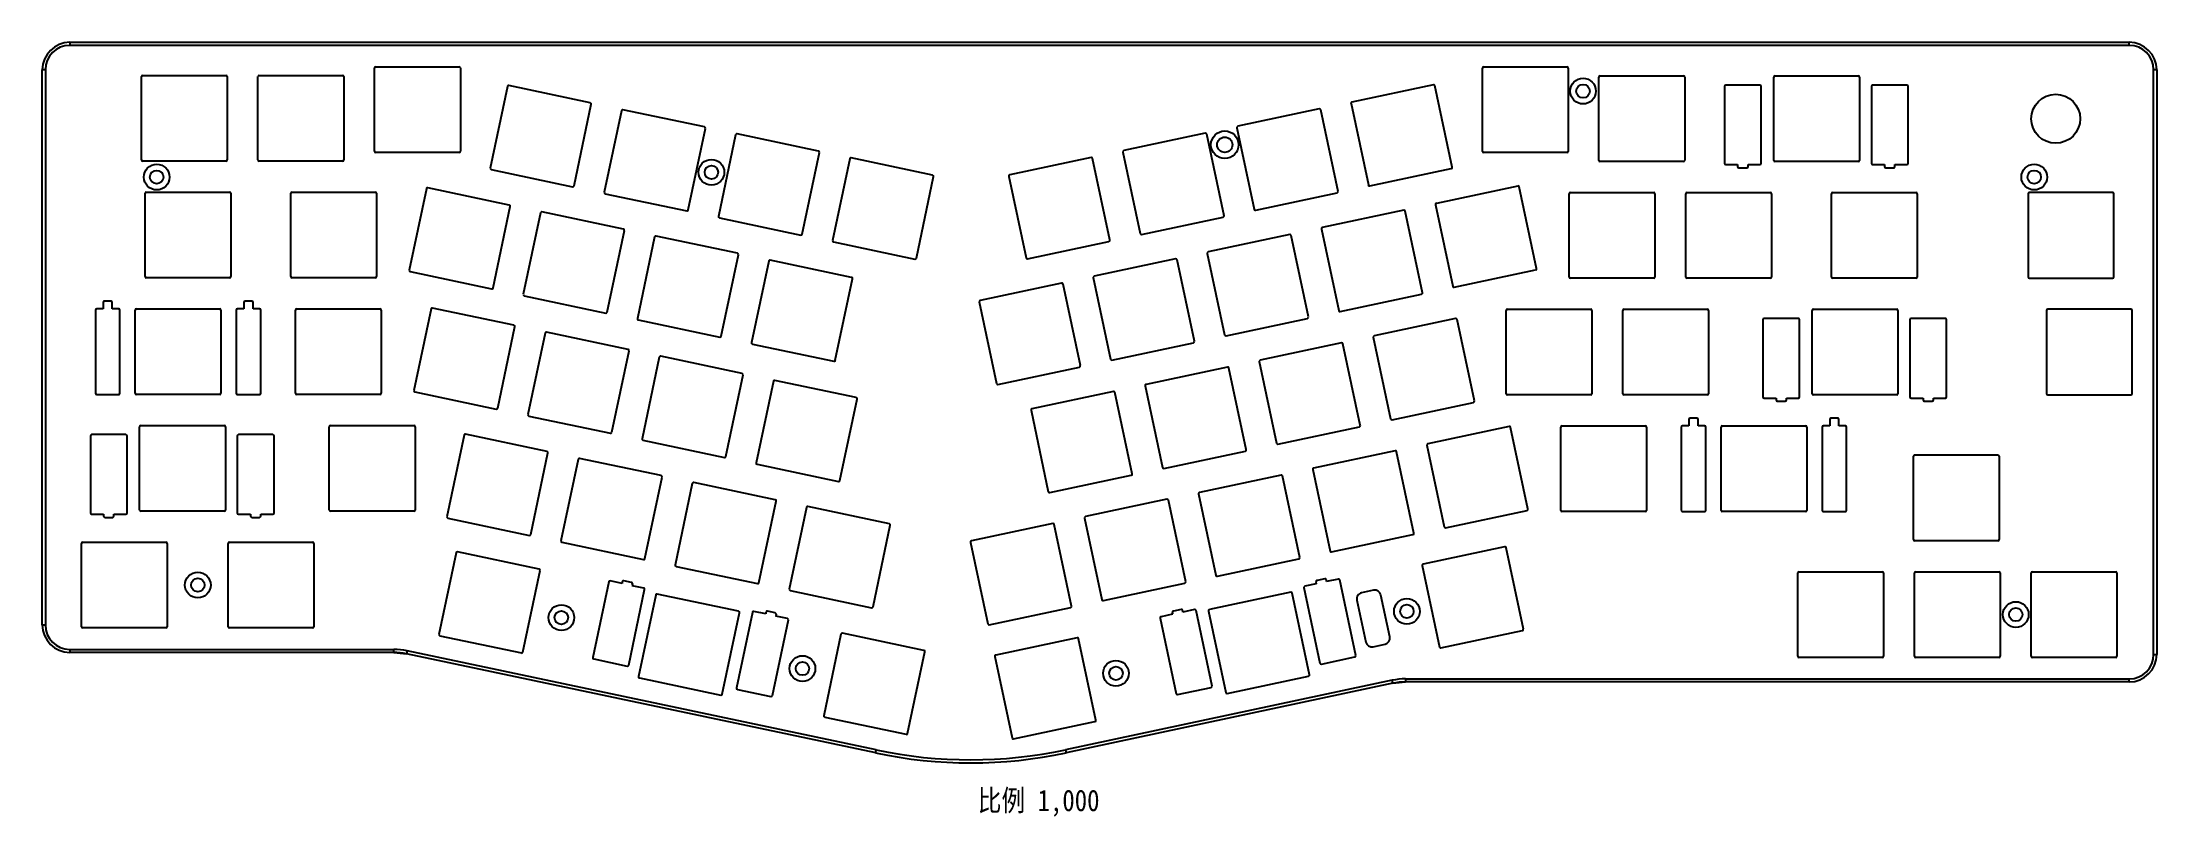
# Model space of a CAD drawing. Header units: millimetres. Extents: x 30 to 375, y 170 to 296.
import ezdxf

# ---------------------------------------------------------------- set-up
doc = ezdxf.new("R2010")
doc.units = ezdxf.units.MM
doc.header["$LTSCALE"] = 30.734
doc.layers.get('0').update_dxf_attribs({"linetype": 'CONTINUOUS'})
doc.styles.get("Standard").update_dxf_attribs({"font": 'txt', "width": 0.85})

msp = doc.modelspace()

# ---------------------------------------------------------------- linework, layer by layer
at = {"color": 7, "linetype": 'Continuous'}
for p, q in [((34.31, 296.44), (34.31, 295.94)), ((34.31, 296.44), (370.67, 296.44)), ((370.67, 295.94), (34.31, 295.94)), ((370.67, 295.94), (370.67, 296.44)), ((29.81, 201.34), (29.81, 291.94)), ((30.31, 291.94), (29.81, 291.94)), ((30.31, 291.94), (30.31, 201.34)), ((45.99, 277.24), (45.99, 290.84)), ((46.19, 291.04), (59.79, 291.04)), ((59.99, 290.84), (59.99, 277.24)), ((65.04, 277.24), (65.04, 290.84)), ((65.24, 291.04), (78.84, 291.04)), ((79.04, 290.84), (79.04, 277.24)), ((84.09, 278.65), (84.09, 292.25)), ((84.29, 292.45), (97.89, 292.45)), ((98.09, 292.25), (98.09, 278.65)), ((265.02, 278.64), (265.02, 292.24)), ((265.22, 292.44), (278.82, 292.44)), ((279.02, 292.24), (279.02, 278.64)), ((284.07, 277.17), (284.07, 290.77)), ((284.27, 290.97), (297.87, 290.97)), ((298.07, 290.77), (298.07, 277.17)), ((312.62, 277.17), (312.62, 290.77)), ((312.82, 290.97), (326.42, 290.97)), ((326.62, 290.77), (326.62, 277.17)), ((375.17, 291.94), (374.67, 291.94)), ((374.67, 196.52), (374.67, 291.94)), ((375.17, 291.94), (375.17, 196.52)), ((105.78, 289.21), (102.96, 275.91)), ((119.32, 286.56), (106.01, 289.37)), ((257.03, 289.52), (243.72, 286.69)), ((260.09, 276.07), (257.26, 289.37)), ((304.57, 289.27), (304.57, 276.67)), ((310.37, 289.47), (304.77, 289.47)), ((310.57, 276.67), (310.57, 289.27)), ((328.57, 289.27), (328.57, 276.67)), ((334.37, 289.47), (328.77, 289.47)), ((334.57, 276.67), (334.57, 289.27)), ((116.66, 273.01), (119.47, 286.32)), ((124.41, 285.28), (121.6, 271.97)), ((137.96, 282.62), (124.65, 285.43)), ((238.39, 285.56), (225.09, 282.73)), ((241.46, 272.1), (238.63, 285.4)), ((243.57, 286.46), (246.4, 273.15)), ((135.3, 269.08), (138.11, 282.38)), ((143.05, 281.34), (140.24, 268.03)), ((156.6, 278.68), (143.29, 281.49)), ((219.76, 281.59), (206.46, 278.76)), ((222.83, 268.14), (220, 281.44)), ((224.94, 282.49), (227.77, 269.19)), ((59.79, 277.04), (46.19, 277.04)), ((78.84, 277.04), (65.24, 277.04)), ((97.89, 278.45), (84.29, 278.45)), ((153.94, 265.14), (156.75, 278.44)), ((161.69, 277.4), (158.88, 264.09)), ((175.23, 274.74), (161.93, 277.56)), ((201.13, 277.63), (187.82, 274.8)), ((204.19, 264.17), (201.36, 277.48)), ((206.3, 278.53), (209.13, 265.22)), ((278.82, 278.44), (265.22, 278.44)), ((297.87, 276.97), (284.27, 276.97)), ((304.77, 276.47), (306.72, 276.47)), ((306.72, 276.47), (306.72, 276.17)), ((308.42, 276.47), (310.37, 276.47)), ((308.42, 276.17), (308.42, 276.47)), ((326.42, 276.97), (312.82, 276.97)), ((328.77, 276.47), (330.72, 276.47)), ((330.72, 276.47), (330.72, 276.17)), ((332.42, 276.47), (334.37, 276.47)), ((332.42, 276.17), (332.42, 276.47)), ((103.12, 275.67), (116.42, 272.86)), ((172.58, 261.2), (175.39, 274.51)), ((187.67, 274.56), (190.5, 261.26)), ((246.64, 273), (259.94, 275.83)), ((270.82, 272.98), (257.52, 270.15)), ((306.92, 275.97), (308.22, 275.97)), ((330.92, 275.97), (332.22, 275.97)), ((46.59, 258.19), (46.59, 271.79)), ((46.79, 271.99), (60.39, 271.99)), ((60.59, 271.79), (60.59, 258.19)), ((70.39, 258.19), (70.39, 271.79)), ((70.59, 271.99), (84.19, 271.99)), ((84.39, 271.79), (84.39, 258.19)), ((92.54, 272.54), (89.73, 259.23)), ((106.09, 269.88), (92.78, 272.69)), ((103.43, 256.34), (106.24, 269.65)), ((121.76, 271.73), (135.06, 268.92)), ((228, 269.03), (241.31, 271.86)), ((257.36, 269.91), (260.19, 256.61)), ((273.89, 259.52), (271.06, 272.83)), ((279.22, 258.12), (279.22, 271.72)), ((279.42, 271.92), (293.02, 271.92)), ((293.22, 271.72), (293.22, 258.12)), ((298.27, 258.12), (298.27, 271.72)), ((298.47, 271.92), (312.07, 271.92)), ((312.27, 271.72), (312.27, 258.12)), ((322.07, 258.12), (322.07, 271.72)), ((322.27, 271.92), (335.87, 271.92)), ((336.07, 271.72), (336.07, 258.12)), ((354.17, 271.72), (354.17, 258.12)), ((367.97, 271.92), (354.37, 271.92)), ((368.17, 258.12), (368.17, 271.72)), ((111.18, 268.6), (108.37, 255.3)), ((124.72, 265.94), (111.42, 268.76)), ((140.4, 267.8), (153.7, 264.98)), ((209.37, 265.07), (222.67, 267.9)), ((238.73, 265.95), (241.56, 252.65)), ((252.19, 269.02), (238.88, 266.19)), ((255.25, 255.56), (252.42, 268.86)), ((122.07, 252.4), (124.88, 265.71)), ((129.82, 264.66), (127.01, 251.36)), ((143.36, 262.01), (130.06, 264.82)), ((159.03, 263.86), (172.34, 261.05)), ((190.74, 261.11), (204.04, 263.94)), ((233.55, 265.05), (220.25, 262.22)), ((236.62, 251.6), (233.79, 264.9)), ((140.71, 248.46), (143.52, 261.77)), ((148.46, 260.73), (145.65, 247.42)), ((162, 258.07), (148.7, 260.88)), ((214.92, 261.09), (201.62, 258.26)), ((217.99, 247.63), (215.16, 260.93)), ((220.1, 261.99), (222.93, 248.68)), ((260.43, 256.46), (273.73, 259.29)), ((60.39, 257.99), (46.79, 257.99)), ((84.19, 257.99), (70.59, 257.99)), ((89.89, 259), (103.19, 256.19)), ((159.34, 244.53), (162.16, 257.83)), ((196.29, 257.12), (182.99, 254.29)), ((199.36, 243.67), (196.53, 256.97)), ((201.46, 258.02), (204.29, 244.72)), ((293.02, 257.92), (279.42, 257.92)), ((312.07, 257.92), (298.47, 257.92)), ((335.87, 257.92), (322.27, 257.92)), ((354.37, 257.92), (367.97, 257.92)), ((38.49, 252.74), (38.49, 239.14)), ((39.74, 252.94), (38.69, 252.94)), ((39.74, 253.99), (39.74, 252.94)), ((41.04, 254.19), (39.94, 254.19)), ((41.24, 252.94), (41.24, 253.99)), ((42.29, 252.94), (41.24, 252.94)), ((42.49, 239.14), (42.49, 252.74)), ((44.99, 239.14), (44.99, 252.74)), ((45.19, 252.94), (58.79, 252.94)), ((58.99, 252.74), (58.99, 239.14)), ((61.49, 252.74), (61.49, 239.14)), ((62.74, 252.94), (61.69, 252.94)), ((62.74, 253.99), (62.74, 252.94)), ((64.04, 254.19), (62.94, 254.19)), ((64.24, 252.94), (64.24, 253.99)), ((65.29, 252.94), (64.24, 252.94)), ((65.49, 239.14), (65.49, 252.74)), ((71.16, 239.14), (71.16, 252.74)), ((71.36, 252.94), (84.96, 252.94)), ((85.16, 252.74), (85.16, 239.14)), ((93.3, 252.91), (90.49, 239.6)), ((106.84, 250.25), (93.54, 253.06)), ((108.52, 255.06), (121.83, 252.25)), ((182.83, 254.06), (185.66, 240.75)), ((241.8, 252.49), (255.1, 255.32)), ((268.92, 239.07), (268.92, 252.67)), ((269.12, 252.87), (282.72, 252.87)), ((282.92, 252.67), (282.92, 239.07)), ((287.97, 239.07), (287.97, 252.67)), ((288.17, 252.87), (301.77, 252.87)), ((301.97, 252.67), (301.97, 239.07)), ((318.9, 239.07), (318.9, 252.67)), ((319.1, 252.87), (332.7, 252.87)), ((332.9, 252.67), (332.9, 239.07)), ((357.17, 252.67), (357.17, 239.07)), ((370.97, 252.87), (357.37, 252.87)), ((371.17, 239.07), (371.17, 252.67)), ((104.19, 236.71), (107, 250.02)), ((111.94, 248.97), (109.13, 235.66)), ((125.48, 246.31), (112.18, 249.13)), ((127.16, 251.12), (140.47, 248.31)), ((223.16, 248.53), (236.47, 251.36)), ((260.66, 251.34), (247.36, 248.51)), ((263.73, 237.89), (260.9, 251.19)), ((310.85, 251.17), (310.85, 238.57)), ((316.65, 251.37), (311.05, 251.37)), ((316.85, 238.57), (316.85, 251.17)), ((334.85, 251.17), (334.85, 238.57)), ((340.65, 251.37), (335.05, 251.37)), ((340.85, 238.57), (340.85, 251.17)), ((122.83, 232.77), (125.64, 246.08)), ((145.8, 247.18), (159.11, 244.37)), ((204.53, 244.56), (217.83, 247.39)), ((242.03, 247.38), (228.72, 244.55)), ((245.09, 233.92), (242.26, 247.22)), ((247.2, 248.28), (250.03, 234.97)), ((130.58, 245.03), (127.77, 231.73)), ((144.12, 242.38), (130.82, 245.19)), ((141.46, 228.83), (144.28, 242.14)), ((185.9, 240.6), (199.2, 243.43)), ((223.39, 243.41), (210.09, 240.58)), ((226.46, 229.96), (223.63, 243.26)), ((228.57, 244.31), (231.4, 231.01)), ((38.69, 238.94), (42.29, 238.94)), ((58.79, 238.94), (45.19, 238.94)), ((61.69, 238.94), (65.29, 238.94)), ((84.96, 238.94), (71.36, 238.94)), ((90.64, 239.37), (103.95, 236.55)), ((149.22, 241.1), (146.41, 227.79)), ((162.76, 238.44), (149.45, 241.25)), ((204.76, 239.45), (191.46, 236.62)), ((207.83, 225.99), (205, 239.3)), ((209.94, 240.35), (212.77, 227.05)), ((282.72, 238.87), (269.12, 238.87)), ((301.77, 238.87), (288.17, 238.87)), ((311.05, 238.37), (313, 238.37)), ((313, 238.37), (313, 238.07)), ((314.7, 238.37), (316.65, 238.37)), ((314.7, 238.07), (314.7, 238.37)), ((332.7, 238.87), (319.1, 238.87)), ((335.05, 238.37), (337, 238.37)), ((337, 238.37), (337, 238.07)), ((338.7, 238.37), (340.65, 238.37)), ((338.7, 238.07), (338.7, 238.37)), ((357.37, 238.87), (370.97, 238.87)), ((109.28, 235.43), (122.59, 232.62)), ((160.1, 224.9), (162.91, 238.2)), ((191.3, 236.38), (194.13, 223.08)), ((250.27, 234.82), (263.57, 237.65)), ((298.77, 234.87), (298.77, 233.82)), ((300.07, 235.07), (298.97, 235.07)), ((300.27, 233.82), (300.27, 234.87)), ((313.2, 237.87), (314.5, 237.87)), ((321.77, 234.87), (321.77, 233.82)), ((323.07, 235.07), (321.97, 235.07)), ((323.27, 233.82), (323.27, 234.87)), ((337.2, 237.87), (338.5, 237.87)), ((37.66, 232.19), (37.66, 219.59)), ((43.46, 232.39), (37.86, 232.39)), ((43.66, 219.59), (43.66, 232.19)), ((45.71, 220.09), (45.71, 233.69)), ((45.91, 233.89), (59.51, 233.89)), ((59.71, 233.69), (59.71, 220.09)), ((61.66, 232.19), (61.66, 219.59)), ((67.46, 232.39), (61.86, 232.39)), ((67.66, 219.59), (67.66, 232.19)), ((76.69, 220.09), (76.69, 233.69)), ((76.89, 233.89), (90.49, 233.89)), ((90.69, 233.69), (90.69, 220.09)), ((98.71, 232.3), (95.9, 218.99)), ((112.25, 229.64), (98.94, 232.45)), ((127.92, 231.49), (141.23, 228.68)), ((231.64, 230.86), (244.94, 233.69)), ((269.41, 233.73), (256.1, 230.9)), ((272.47, 220.27), (269.64, 233.57)), ((277.82, 220.02), (277.82, 233.62)), ((278.02, 233.82), (291.62, 233.82)), ((291.82, 233.62), (291.82, 220.02)), ((297.52, 233.62), (297.52, 220.02)), ((298.77, 233.82), (297.72, 233.82)), ((301.32, 233.82), (300.27, 233.82)), ((301.52, 220.02), (301.52, 233.62)), ((304.02, 220.02), (304.02, 233.62)), ((304.22, 233.82), (317.82, 233.82)), ((318.02, 233.62), (318.02, 220.02)), ((320.52, 233.62), (320.52, 220.02)), ((321.77, 233.82), (320.72, 233.82)), ((324.32, 233.82), (323.27, 233.82)), ((324.52, 220.02), (324.52, 233.62)), ((109.59, 216.1), (112.4, 229.4)), ((117.35, 228.36), (114.53, 215.05)), ((130.89, 225.7), (117.58, 228.51)), ((213, 226.89), (226.31, 229.72)), ((250.77, 229.76), (237.47, 226.93)), ((253.84, 216.31), (251.01, 229.61)), ((255.95, 230.66), (258.78, 217.36)), ((335.42, 215.27), (335.42, 228.87)), ((335.62, 229.07), (349.22, 229.07)), ((349.42, 228.87), (349.42, 215.27)), ((128.23, 212.16), (131.04, 225.46)), ((149.53, 221.76), (136.22, 224.57)), ((146.56, 227.55), (159.87, 224.74)), ((194.37, 222.93), (207.67, 225.76)), ((232.14, 225.8), (218.84, 222.97)), ((235.21, 212.34), (232.38, 225.65)), ((237.32, 226.7), (240.15, 213.39)), ((135.98, 224.42), (133.17, 211.11)), ((146.87, 208.22), (149.68, 221.53)), ((213.51, 221.84), (200.21, 219.01)), ((216.58, 208.38), (213.75, 221.68)), ((218.68, 222.73), (221.51, 209.43)), ((37.86, 219.39), (39.81, 219.39)), ((39.81, 219.39), (39.81, 219.09)), ((40.01, 218.89), (41.31, 218.89)), ((41.51, 219.09), (41.51, 219.39)), ((41.51, 219.39), (43.46, 219.39)), ((59.51, 219.89), (45.91, 219.89)), ((61.86, 219.39), (63.81, 219.39)), ((63.81, 219.39), (63.81, 219.09)), ((64.01, 218.89), (65.31, 218.89)), ((65.51, 219.09), (65.51, 219.39)), ((65.51, 219.39), (67.46, 219.39)), ((90.49, 219.89), (76.89, 219.89)), ((96.05, 218.75), (109.36, 215.94)), ((154.62, 220.48), (151.81, 207.18)), ((168.17, 217.83), (154.86, 220.64)), ((165.51, 204.28), (168.32, 217.59)), ((194.88, 217.87), (181.57, 215.04)), ((197.94, 204.41), (195.11, 217.72)), ((200.05, 218.77), (202.88, 205.47)), ((259.02, 217.2), (272.32, 220.03)), ((291.62, 219.82), (278.02, 219.82)), ((297.72, 219.82), (301.32, 219.82)), ((317.82, 219.82), (304.22, 219.82)), ((320.72, 219.82), (324.32, 219.82)), ((36.21, 201.04), (36.21, 214.64)), ((36.41, 214.84), (50.01, 214.84)), ((50.21, 214.64), (50.21, 201.04)), ((60.16, 201.04), (60.16, 214.64)), ((60.36, 214.84), (73.96, 214.84)), ((74.16, 214.64), (74.16, 201.04)), ((114.69, 214.82), (127.99, 212)), ((181.42, 214.8), (184.25, 201.5)), ((240.39, 213.24), (253.69, 216.07)), ((349.22, 215.07), (335.62, 215.07)), ((97.41, 213.1), (94.6, 199.79)), ((110.95, 210.44), (97.65, 213.25)), ((133.33, 210.88), (146.63, 208.07)), ((221.75, 209.28), (235.05, 212.11)), ((255.19, 211.02), (258.02, 197.72)), ((268.65, 214.09), (255.35, 211.26)), ((271.72, 200.63), (268.89, 213.94)), ((108.29, 196.9), (111.11, 210.21)), ((122.32, 208.34), (119.72, 196.01)), ((124.5, 208.09), (122.56, 208.5)), ((124.5, 208.35), (124.5, 208.09)), ((126.04, 208.27), (124.77, 208.54)), ((126.19, 208.03), (126.13, 207.74)), ((128.04, 207.34), (126.16, 207.73)), ((203.12, 205.31), (216.42, 208.14)), ((235.87, 207.42), (238.49, 195.1)), ((237.9, 208.06), (236.02, 207.66)), ((237.93, 208.06), (237.87, 208.36)), ((239.29, 208.86), (238.02, 208.59)), ((239.56, 208.41), (239.55, 208.68)), ((241.5, 208.82), (239.56, 208.41)), ((244.36, 196.34), (241.74, 208.67)), ((316.57, 196.22), (316.57, 209.82)), ((316.77, 210.02), (330.37, 210.02)), ((330.57, 209.82), (330.57, 196.22)), ((335.62, 196.22), (335.62, 209.82)), ((335.82, 210.02), (349.42, 210.02)), ((349.62, 209.82), (349.62, 196.22)), ((354.67, 196.22), (354.67, 209.82)), ((354.87, 210.02), (368.47, 210.02)), ((368.67, 209.82), (368.67, 196.22)), ((125.59, 194.77), (128.19, 207.1)), ((130, 206.21), (127.19, 192.91)), ((143.54, 203.56), (130.23, 206.37)), ((151.97, 206.94), (165.27, 204.13)), ((184.49, 201.35), (197.79, 204.18)), ((215.82, 203.87), (214.55, 203.6)), ((218.03, 203.83), (216.09, 203.42)), ((233.73, 206.66), (220.43, 203.83)), ((236.8, 193.2), (233.97, 206.51)), ((244.53, 205.38), (245.99, 198.53)), ((247.26, 206.98), (245.3, 206.57)), ((249.9, 199.37), (248.45, 206.21)), ((29.81, 201.34), (30.31, 201.34)), ((50.01, 200.84), (36.41, 200.84)), ((73.96, 200.84), (60.36, 200.84)), ((140.88, 190.01), (143.7, 203.32)), ((145.8, 203.38), (143.2, 191.05)), ((147.98, 203.12), (146.04, 203.53)), ((147.99, 203.39), (147.98, 203.12)), ((149.52, 203.31), (148.25, 203.58)), ((149.07, 189.81), (151.67, 202.14)), ((149.67, 203.07), (149.61, 202.78)), ((151.52, 202.38), (149.64, 202.77)), ((212.39, 202.43), (215.02, 190.1)), ((214.43, 203.06), (212.55, 202.66)), ((214.46, 203.07), (214.39, 203.36)), ((216.09, 203.42), (216.08, 203.68)), ((220.89, 191.35), (218.26, 203.67)), ((220.27, 203.59), (223.1, 190.29)), ((258.26, 197.57), (271.56, 200.4)), ((34.31, 197.34), (34.31, 196.84)), ((34.31, 197.34), (87.21, 197.34)), ((87.21, 196.84), (87.21, 197.34)), ((89.38, 197.11), (89.28, 196.62)), ((166.03, 180.92), (89.38, 197.11)), ((94.75, 199.56), (108.06, 196.75)), ((160.26, 199.82), (157.45, 186.51)), ((173.81, 197.16), (160.5, 199.97)), ((171.15, 183.62), (173.96, 196.93)), ((198.84, 199.24), (185.54, 196.41)), ((201.91, 185.78), (199.08, 199.08)), ((247.18, 197.76), (249.13, 198.18)), ((87.21, 196.84), (34.31, 196.84)), ((87.21, 196.84), (89.28, 196.62)), ((165.93, 180.43), (89.28, 196.62)), ((119.87, 195.78), (125.35, 194.62)), ((185.38, 196.17), (188.21, 182.87)), ((238.73, 194.94), (244.21, 196.11)), ((330.37, 196.02), (316.77, 196.02)), ((349.42, 196.02), (335.82, 196.02)), ((368.47, 196.02), (354.87, 196.02)), ((374.67, 196.52), (375.17, 196.52)), ((127.34, 192.67), (140.65, 189.86)), ((143.35, 190.81), (148.83, 189.66)), ((250.28, 192.29), (196.94, 180.94)), ((250.39, 191.8), (197.04, 180.45)), ((215.25, 189.95), (220.73, 191.11)), ((223.34, 190.14), (236.64, 192.97)), ((250.39, 191.8), (250.28, 192.29)), ((250.39, 191.8), (252.47, 192.02)), ((252.47, 192.52), (370.67, 192.52)), ((252.47, 192.52), (252.47, 192.02)), ((370.67, 192.02), (252.47, 192.02)), ((370.67, 192.02), (370.67, 192.52)), ((157.61, 186.28), (170.91, 183.47)), ((188.45, 182.71), (201.75, 185.54)), ((165.93, 180.43), (166.03, 180.92)), ((196.94, 180.94), (197.04, 180.45))]:
    msp.add_line(p, q, dxfattribs=at)
for centre, radius in [((281.47, 288.47), 2.1), ((281.47, 288.47), 1.1), ((358.67, 283.97), 4), ((222.95, 279.72), 2.25), ((222.95, 279.72), 1.25), ((48.49, 274.44), 2.1), ((139.1, 275.22), 2.1), ((139.1, 275.22), 1.1), ((355.17, 274.44), 2.1), ((48.49, 274.44), 1.1), ((355.17, 274.44), 1.1), ((55.21, 207.84), 2.1), ((55.21, 207.84), 1.1), ((114.59, 202.52), 2.1), ((252.7, 203.54), 2.1), ((252.7, 203.54), 1.1), ((352.15, 203.02), 2.1), ((352.15, 203.02), 1.1), ((114.59, 202.52), 1.1), ((153.97, 194.2), 2.1), ((153.97, 194.2), 1.1), ((205.18, 193.43), 2.1), ((205.18, 193.43), 1.1)]:
    msp.add_circle(centre, radius, dxfattribs=at)
for centre, radius, start, end in [((34.31, 291.94), 4.5, 90, 180), ((34.31, 291.94), 4, 90, 180), ((370.67, 291.94), 4.5, 0, 90), ((370.67, 291.94), 4, 0, 90), ((46.19, 290.84), 0.2, 90, 180), ((59.79, 290.84), 0.2, 0, 90), ((65.24, 290.84), 0.2, 90, 180), ((78.84, 290.84), 0.2, 0, 90), ((84.29, 292.25), 0.2, 90, 180), ((97.89, 292.25), 0.2, 0, 90), ((265.22, 292.24), 0.2, 90, 180), ((278.82, 292.24), 0.2, 0, 90), ((284.27, 290.77), 0.2, 90, 180), ((297.87, 290.77), 0.2, 0, 90), ((312.82, 290.77), 0.2, 90, 180), ((326.42, 290.77), 0.2, 0, 90), ((105.97, 289.17), 0.2, 78.07, 168.07), ((243.76, 286.5), 0.2, 102.0106, 192.0106), ((257.07, 289.33), 0.2, 12.0106, 102.0106), ((304.77, 289.27), 0.2, 90, 180), ((310.37, 289.27), 0.2, 0, 90), ((328.77, 289.27), 0.2, 90, 180), ((334.37, 289.27), 0.2, 0, 90), ((119.28, 286.36), 0.2, 348.07, 78.07), ((124.61, 285.24), 0.2, 78.07, 168.07), ((238.43, 285.36), 0.2, 12.0106, 102.0106), ((137.92, 282.42), 0.2, 348.07, 78.07), ((143.25, 281.3), 0.2, 78.07, 168.07), ((219.8, 281.4), 0.2, 12.0106, 102.0106), ((225.13, 282.53), 0.2, 102.0106, 192.0106), ((46.19, 277.24), 0.2, 180, 270), ((59.79, 277.24), 0.2, 270, 360), ((65.24, 277.24), 0.2, 180, 270), ((78.84, 277.24), 0.2, 270, 360), ((84.29, 278.65), 0.2, 180, 270), ((97.89, 278.65), 0.2, 270, 360), ((156.55, 278.49), 0.2, 348.07, 78.07), ((161.89, 277.36), 0.2, 78.07, 168.07), ((201.17, 277.43), 0.2, 12.0106, 102.0106), ((206.5, 278.57), 0.2, 102.0106, 192.0106), ((265.22, 278.64), 0.2, 180, 270), ((278.82, 278.64), 0.2, 270, 360), ((284.27, 277.17), 0.2, 180, 270), ((297.87, 277.17), 0.2, 270, 360), ((304.77, 276.67), 0.2, 180, 270), ((310.37, 276.67), 0.2, 270, 360), ((312.82, 277.17), 0.2, 180, 270), ((326.42, 277.17), 0.2, 270, 360), ((328.77, 276.67), 0.2, 180, 270), ((334.37, 276.67), 0.2, 270, 360), ((103.16, 275.87), 0.2, 168.07, 258.07), ((116.47, 273.06), 0.2, 258.07, 348.07), ((175.19, 274.55), 0.2, 348.07, 78.07), ((187.87, 274.6), 0.2, 102.0106, 192.0106), ((246.59, 273.19), 0.2, 192.0106, 282.0106), ((259.9, 276.02), 0.2, 282.0106, 12.0106), ((270.86, 272.79), 0.2, 12.0106, 102.0106), ((306.92, 276.17), 0.2, 180, 270), ((308.22, 276.17), 0.2, 270, 360), ((330.92, 276.17), 0.2, 180, 270), ((332.22, 276.17), 0.2, 270, 360), ((46.79, 271.79), 0.2, 90, 180), ((60.39, 271.79), 0.2, 0, 90), ((70.59, 271.79), 0.2, 90, 180), ((84.19, 271.79), 0.2, 0, 90), ((92.74, 272.5), 0.2, 78.07, 168.07), ((106.04, 269.69), 0.2, 348.07, 78.07), ((121.8, 271.93), 0.2, 168.07, 258.07), ((241.26, 272.06), 0.2, 282.0106, 12.0106), ((257.56, 269.96), 0.2, 102.0106, 192.0106), ((279.42, 271.72), 0.2, 90, 180), ((293.02, 271.72), 0.2, 0, 90), ((298.47, 271.72), 0.2, 90, 180), ((312.07, 271.72), 0.2, 0, 90), ((322.27, 271.72), 0.2, 90, 180), ((335.87, 271.72), 0.2, 0, 90), ((354.37, 271.72), 0.2, 90, 180), ((367.97, 271.72), 0.2, 0, 90), ((111.38, 268.56), 0.2, 78.07, 168.07), ((124.68, 265.75), 0.2, 348.07, 78.07), ((135.1, 269.12), 0.2, 258.07, 348.07), ((140.44, 267.99), 0.2, 168.07, 258.07), ((222.63, 268.1), 0.2, 282.0106, 12.0106), ((227.96, 269.23), 0.2, 192.0106, 282.0106), ((238.93, 265.99), 0.2, 102.0106, 192.0106), ((252.23, 268.82), 0.2, 12.0106, 102.0106), ((130.02, 264.62), 0.2, 78.07, 168.07), ((153.74, 265.18), 0.2, 258.07, 348.07), ((159.08, 264.05), 0.2, 168.07, 258.07), ((204, 264.13), 0.2, 282.0106, 12.0106), ((209.33, 265.27), 0.2, 192.0106, 282.0106), ((233.6, 264.86), 0.2, 12.0106, 102.0106), ((89.93, 259.19), 0.2, 168.07, 258.07), ((143.32, 261.81), 0.2, 348.07, 78.07), ((148.65, 260.68), 0.2, 78.07, 168.07), ((172.38, 261.24), 0.2, 258.07, 348.07), ((190.7, 261.3), 0.2, 192.0106, 282.0106), ((214.96, 260.89), 0.2, 12.0106, 102.0106), ((220.29, 262.03), 0.2, 102.0106, 192.0106), ((273.69, 259.48), 0.2, 282.0106, 12.0106), ((46.79, 258.19), 0.2, 180, 270), ((60.39, 258.19), 0.2, 270, 360), ((70.59, 258.19), 0.2, 180, 270), ((84.19, 258.19), 0.2, 270, 360), ((103.23, 256.38), 0.2, 258.07, 348.07), ((161.96, 257.87), 0.2, 348.07, 78.07), ((196.33, 256.93), 0.2, 12.0106, 102.0106), ((201.66, 258.06), 0.2, 102.0106, 192.0106), ((260.39, 256.65), 0.2, 192.0106, 282.0106), ((279.42, 258.12), 0.2, 180, 270), ((293.02, 258.12), 0.2, 270, 360), ((298.47, 258.12), 0.2, 180, 270), ((312.07, 258.12), 0.2, 270, 360), ((322.27, 258.12), 0.2, 180, 270), ((335.87, 258.12), 0.2, 270, 360), ((354.37, 258.12), 0.2, 180, 270), ((367.97, 258.12), 0.2, 270, 360), ((38.69, 252.74), 0.2, 90, 180), ((39.94, 253.99), 0.2, 90, 180), ((41.04, 253.99), 0.2, 0, 90), ((42.29, 252.74), 0.2, 0, 90), ((45.19, 252.74), 0.2, 90, 180), ((58.79, 252.74), 0.2, 0, 90), ((61.69, 252.74), 0.2, 90, 180), ((62.94, 253.99), 0.2, 90, 180), ((64.04, 253.99), 0.2, 0, 90), ((65.29, 252.74), 0.2, 0, 90), ((71.36, 252.74), 0.2, 90, 180), ((84.96, 252.74), 0.2, 0, 90), ((93.5, 252.87), 0.2, 78.07, 168.07), ((108.57, 255.25), 0.2, 168.07, 258.07), ((121.87, 252.44), 0.2, 258.07, 348.07), ((183.03, 254.1), 0.2, 102.0106, 192.0106), ((241.76, 252.69), 0.2, 192.0106, 282.0106), ((255.06, 255.52), 0.2, 282.0106, 12.0106), ((269.12, 252.67), 0.2, 90, 180), ((282.72, 252.67), 0.2, 0, 90), ((288.17, 252.67), 0.2, 90, 180), ((301.77, 252.67), 0.2, 0, 90), ((319.1, 252.67), 0.2, 90, 180), ((332.7, 252.67), 0.2, 0, 90), ((357.37, 252.67), 0.2, 90, 180), ((370.97, 252.67), 0.2, 0, 90), ((106.8, 250.06), 0.2, 348.07, 78.07), ((112.14, 248.93), 0.2, 78.07, 168.07), ((127.2, 251.32), 0.2, 168.07, 258.07), ((223.12, 248.72), 0.2, 192.0106, 282.0106), ((236.43, 251.55), 0.2, 282.0106, 12.0106), ((260.7, 251.15), 0.2, 12.0106, 102.0106), ((311.05, 251.17), 0.2, 90, 180), ((316.65, 251.17), 0.2, 0, 90), ((335.05, 251.17), 0.2, 90, 180), ((340.65, 251.17), 0.2, 0, 90), ((125.44, 246.12), 0.2, 348.07, 78.07), ((140.51, 248.51), 0.2, 258.07, 348.07), ((145.84, 247.38), 0.2, 168.07, 258.07), ((217.79, 247.59), 0.2, 282.0106, 12.0106), ((242.07, 247.18), 0.2, 12.0106, 102.0106), ((247.4, 248.32), 0.2, 102.0106, 192.0106), ((130.77, 244.99), 0.2, 78.07, 168.07), ((144.08, 242.18), 0.2, 348.07, 78.07), ((159.15, 244.57), 0.2, 258.07, 348.07), ((199.16, 243.63), 0.2, 282.0106, 12.0106), ((204.49, 244.76), 0.2, 192.0106, 282.0106), ((223.44, 243.22), 0.2, 12.0106, 102.0106), ((228.77, 244.35), 0.2, 102.0106, 192.0106), ((38.69, 239.14), 0.2, 180, 270), ((42.29, 239.14), 0.2, 270, 360), ((45.19, 239.14), 0.2, 180, 270), ((58.79, 239.14), 0.2, 270, 360), ((61.69, 239.14), 0.2, 180, 270), ((65.29, 239.14), 0.2, 270, 360), ((71.36, 239.14), 0.2, 180, 270), ((84.96, 239.14), 0.2, 270, 360), ((90.69, 239.56), 0.2, 168.07, 258.07), ((149.41, 241.05), 0.2, 78.07, 168.07), ((162.72, 238.24), 0.2, 348.07, 78.07), ((185.86, 240.8), 0.2, 192.0106, 282.0106), ((204.8, 239.26), 0.2, 12.0106, 102.0106), ((210.13, 240.39), 0.2, 102.0106, 192.0106), ((269.12, 239.07), 0.2, 180, 270), ((282.72, 239.07), 0.2, 270, 360), ((288.17, 239.07), 0.2, 180, 270), ((301.77, 239.07), 0.2, 270, 360), ((311.05, 238.57), 0.2, 180, 270), ((316.65, 238.57), 0.2, 270, 360), ((319.1, 239.07), 0.2, 180, 270), ((332.7, 239.07), 0.2, 270, 360), ((335.05, 238.57), 0.2, 180, 270), ((340.65, 238.57), 0.2, 270, 360), ((357.37, 239.07), 0.2, 180, 270), ((370.97, 239.07), 0.2, 270, 360), ((103.99, 236.75), 0.2, 258.07, 348.07), ((109.32, 235.62), 0.2, 168.07, 258.07), ((191.5, 236.42), 0.2, 102.0106, 192.0106), ((250.23, 235.02), 0.2, 192.0106, 282.0106), ((263.53, 237.85), 0.2, 282.0106, 12.0106), ((298.97, 234.87), 0.2, 90, 180), ((300.07, 234.87), 0.2, 0, 90), ((313.2, 238.07), 0.2, 180, 270), ((314.5, 238.07), 0.2, 270, 360), ((321.97, 234.87), 0.2, 90, 180), ((323.07, 234.87), 0.2, 0, 90), ((337.2, 238.07), 0.2, 180, 270), ((338.5, 238.07), 0.2, 270, 360), ((37.86, 232.19), 0.2, 90, 180), ((43.46, 232.19), 0.2, 0, 90), ((45.91, 233.69), 0.2, 90, 180), ((59.51, 233.69), 0.2, 0, 90), ((61.86, 232.19), 0.2, 90, 180), ((67.46, 232.19), 0.2, 0, 90), ((76.89, 233.69), 0.2, 90, 180), ((90.49, 233.69), 0.2, 0, 90), ((98.9, 232.26), 0.2, 78.07, 168.07), ((122.63, 232.81), 0.2, 258.07, 348.07), ((127.96, 231.69), 0.2, 168.07, 258.07), ((244.9, 233.88), 0.2, 282.0106, 12.0106), ((269.45, 233.53), 0.2, 12.0106, 102.0106), ((278.02, 233.62), 0.2, 90, 180), ((291.62, 233.62), 0.2, 0, 90), ((297.72, 233.62), 0.2, 90, 180), ((301.32, 233.62), 0.2, 0, 90), ((304.22, 233.62), 0.2, 90, 180), ((317.82, 233.62), 0.2, 0, 90), ((320.72, 233.62), 0.2, 90, 180), ((324.32, 233.62), 0.2, 0, 90), ((112.21, 229.44), 0.2, 348.07, 78.07), ((117.54, 228.32), 0.2, 78.07, 168.07), ((141.27, 228.87), 0.2, 258.07, 348.07), ((226.27, 229.92), 0.2, 282.0106, 12.0106), ((231.6, 231.05), 0.2, 192.0106, 282.0106), ((250.82, 229.57), 0.2, 12.0106, 102.0106), ((256.15, 230.7), 0.2, 102.0106, 192.0106), ((335.62, 228.87), 0.2, 90, 180), ((349.22, 228.87), 0.2, 0, 90), ((130.85, 225.51), 0.2, 348.07, 78.07), ((136.18, 224.38), 0.2, 78.07, 168.07), ((146.6, 227.75), 0.2, 168.07, 258.07), ((159.91, 224.94), 0.2, 258.07, 348.07), ((207.63, 225.95), 0.2, 282.0106, 12.0106), ((212.96, 227.09), 0.2, 192.0106, 282.0106), ((232.18, 225.6), 0.2, 12.0106, 102.0106), ((237.51, 226.74), 0.2, 102.0106, 192.0106), ((149.49, 221.57), 0.2, 348.07, 78.07), ((194.33, 223.12), 0.2, 192.0106, 282.0106), ((213.55, 221.64), 0.2, 12.0106, 102.0106), ((218.88, 222.77), 0.2, 102.0106, 192.0106), ((37.86, 219.59), 0.2, 180, 270), ((40.01, 219.09), 0.2, 180, 270), ((41.31, 219.09), 0.2, 270, 360), ((43.46, 219.59), 0.2, 270, 360), ((45.91, 220.09), 0.2, 180, 270), ((59.51, 220.09), 0.2, 270, 360), ((61.86, 219.59), 0.2, 180, 270), ((64.01, 219.09), 0.2, 180, 270), ((65.31, 219.09), 0.2, 270, 360), ((67.46, 219.59), 0.2, 270, 360), ((76.89, 220.09), 0.2, 180, 270), ((90.49, 220.09), 0.2, 270, 360), ((96.09, 218.95), 0.2, 168.07, 258.07), ((154.82, 220.44), 0.2, 78.07, 168.07), ((168.12, 217.63), 0.2, 348.07, 78.07), ((194.92, 217.68), 0.2, 12.0106, 102.0106), ((200.25, 218.81), 0.2, 102.0106, 192.0106), ((272.28, 220.23), 0.2, 282.0106, 12.0106), ((278.02, 220.02), 0.2, 180, 270), ((291.62, 220.02), 0.2, 270, 360), ((297.72, 220.02), 0.2, 180, 270), ((301.32, 220.02), 0.2, 270, 360), ((304.22, 220.02), 0.2, 180, 270), ((317.82, 220.02), 0.2, 270, 360), ((320.72, 220.02), 0.2, 180, 270), ((324.32, 220.02), 0.2, 270, 360), ((36.41, 214.64), 0.2, 90, 180), ((50.01, 214.64), 0.2, 0, 90), ((60.36, 214.64), 0.2, 90, 180), ((73.96, 214.64), 0.2, 0, 90), ((109.4, 216.14), 0.2, 258.07, 348.07), ((114.73, 215.01), 0.2, 168.07, 258.07), ((181.61, 214.85), 0.2, 102.0106, 192.0106), ((253.65, 216.27), 0.2, 282.0106, 12.0106), ((258.98, 217.4), 0.2, 192.0106, 282.0106), ((335.62, 215.27), 0.2, 180, 270), ((349.22, 215.27), 0.2, 270, 360), ((97.6, 213.06), 0.2, 78.07, 168.07), ((128.04, 212.2), 0.2, 258.07, 348.07), ((133.37, 211.07), 0.2, 168.07, 258.07), ((235.01, 212.3), 0.2, 282.0106, 12.0106), ((240.34, 213.44), 0.2, 192.0106, 282.0106), ((255.39, 211.06), 0.2, 102.0106, 192.0106), ((268.69, 213.89), 0.2, 12.0106, 102.0106), ((110.91, 210.25), 0.2, 348.07, 78.07), ((122.52, 208.3), 0.2, 78.07, 168.07), ((124.72, 208.34), 0.2, 78.07, 168.0703), ((126, 208.08), 0.2, 348.07, 78.07), ((128, 207.14), 0.2, 348.07, 78.07), ((146.67, 208.26), 0.2, 258.07, 348.07), ((216.38, 208.34), 0.2, 282.0106, 12.0106), ((221.71, 209.47), 0.2, 192.0106, 282.0106), ((236.07, 207.46), 0.2, 102.0106, 192.0106), ((238.06, 208.4), 0.2, 102.0106, 192.0106), ((239.34, 208.67), 0.2, 2.482, 102.0106), ((241.54, 208.63), 0.2, 12.0106, 102.0106), ((316.77, 209.82), 0.2, 90, 180), ((330.37, 209.82), 0.2, 0, 90), ((335.82, 209.82), 0.2, 90, 180), ((349.42, 209.82), 0.2, 0, 90), ((354.87, 209.82), 0.2, 90, 180), ((368.47, 209.82), 0.2, 0, 90), ((130.19, 206.17), 0.2, 78.07, 168.07), ((152.01, 207.14), 0.2, 168.07, 258.07), ((165.31, 204.32), 0.2, 258.07, 348.07), ((197.75, 204.37), 0.2, 282.0106, 12.0106), ((203.08, 205.51), 0.2, 192.0106, 282.0106), ((215.86, 203.67), 0.2, 2.482, 102.0106), ((218.07, 203.63), 0.2, 12.0106, 102.0106), ((220.47, 203.64), 0.2, 102.0106, 192.0106), ((233.77, 206.47), 0.2, 12.0106, 102.0106), ((245.51, 205.59), 1, 102.0106, 192.0106), ((247.47, 206.01), 1, 12.0106, 102.0106), ((34.31, 201.34), 4.5, 180, 270), ((34.31, 201.34), 4, 180, 270), ((36.41, 201.04), 0.2, 180, 270), ((50.01, 201.04), 0.2, 270, 360), ((60.36, 201.04), 0.2, 180, 270), ((73.96, 201.04), 0.2, 270, 360), ((143.5, 203.36), 0.2, 348.07, 78.07), ((146, 203.34), 0.2, 78.07, 168.07), ((148.21, 203.38), 0.2, 78.07, 168.07), ((149.48, 203.11), 0.2, 348.07, 78.07), ((151.48, 202.18), 0.2, 348.07, 78.07), ((184.44, 201.54), 0.2, 192.0106, 282.0106), ((212.59, 202.47), 0.2, 102.0106, 192.0106), ((214.59, 203.4), 0.2, 102.0106, 192.0106), ((271.52, 200.59), 0.2, 282.0106, 12.0106), ((87.21, 186.84), 10.5, 78.07, 90), ((94.79, 199.75), 0.2, 168.07, 258.07), ((108.1, 196.94), 0.2, 258.07, 348.07), ((160.46, 199.78), 0.2, 78.07, 168.07), ((173.77, 196.97), 0.2, 348.07, 78.07), ((198.88, 199.04), 0.2, 12.0106, 102.0106), ((246.97, 198.74), 1, 192.0106, 282.0106), ((248.92, 199.16), 1, 282.0106, 12.0106), ((258.22, 197.76), 0.2, 192.0106, 282.0106), ((87.21, 186.84), 10, 78.07, 90), ((119.91, 195.97), 0.2, 168.07, 258.07), ((125.39, 194.81), 0.2, 258.07, 348.07), ((185.58, 196.21), 0.2, 102.0106, 192.0106), ((238.69, 195.14), 0.2, 192.0106, 282.0106), ((244.16, 196.3), 0.2, 282.0106, 12.0106), ((316.77, 196.22), 0.2, 180, 270), ((330.37, 196.22), 0.2, 270, 360), ((335.82, 196.22), 0.2, 180, 270), ((349.42, 196.22), 0.2, 270, 360), ((354.87, 196.22), 0.2, 180, 270), ((368.47, 196.22), 0.2, 270, 360), ((370.67, 196.52), 4.5, 270, 360), ((370.67, 196.52), 4, 270, 360), ((127.38, 192.87), 0.2, 168.07, 258.07), ((140.69, 190.06), 0.2, 258.07, 348.07), ((143.39, 191.01), 0.2, 168.07, 258.07), ((215.21, 190.14), 0.2, 192.0106, 282.0106), ((220.69, 191.31), 0.2, 282.0106, 12.0106), ((223.3, 190.33), 0.2, 192.0106, 282.0106), ((236.6, 193.16), 0.2, 282.0106, 12.0106), ((252.47, 182.02), 10.5, 90, 102.0106), ((252.47, 182.02), 10, 90, 102.0106), ((148.87, 189.85), 0.2, 258.07, 348.07), ((157.65, 186.47), 0.2, 168.07, 258.07), ((170.96, 183.66), 0.2, 258.07, 348.07), ((201.71, 185.74), 0.2, 282.0106, 12.0106), ((181.43, 253.81), 75, 258.07, 282.0106), ((181.43, 253.81), 74.5, 258.07, 282.0106), ((188.41, 182.91), 0.2, 192.0106, 282.0106)]:
    msp.add_arc(centre, radius, start, end, dxfattribs=at)

# ---------------------------------------------------------------- texts
at = {"color": 2, "linetype": 'Continuous', "insert": (202.49, 174.43), "char_height": 3.5, "width": 35.7, "attachment_point": 3, "line_spacing_factor": 0.9}
msp.add_mtext('比例 1,000', dxfattribs=at)

doc.saveas('drawing.dxf')
